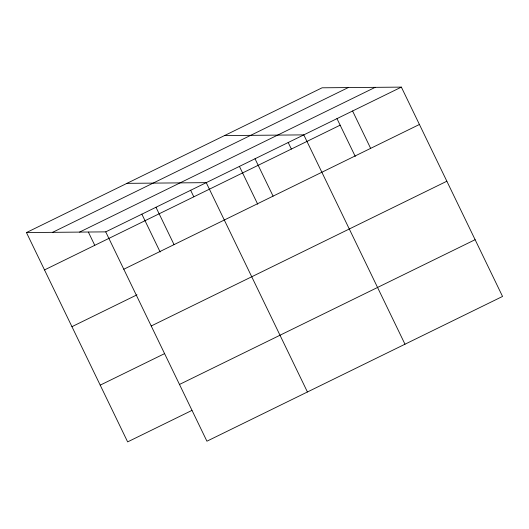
<?xml version="1.0" encoding="UTF-8"?>
<svg xmlns="http://www.w3.org/2000/svg" width="529" height="529" viewBox="0 0 529 529"><rect width="100%" height="100%" fill="white"/><g stroke="black" fill="none" stroke-linecap="round" stroke-linejoin="round"><path stroke-width="0.79" d="M26.45 232.562L322.082 87.801L401.359 87.113L502.55 296.438L206.918 441.199L105.727 231.867L26.45 232.562L127.641 441.887L191.941 410.405M52.609 232.33L348.241 87.576M79.568 232.099L375.193 87.338M105.727 231.867L401.359 87.113M44.515 269.929L340.147 125.168M123.793 269.235L419.418 124.48M71.944 326.677L136.985 294.825M151.221 325.983L446.853 181.222M100.212 385.145L164.512 353.656M179.49 384.451L475.115 239.69M224.521 135.569L303.798 134.882L404.989 344.207M126.967 183.345L206.237 182.65L307.435 391.982M352.579 110.997L370.644 148.365M336.953 118.575L355.27 156.452M288.179 142.46L291.367 149.052M255.018 158.766L273.083 196.133M239.399 166.344L257.709 204.22M190.619 190.228L193.806 196.821M155.982 207.262L174.048 244.629M141.838 214.113L160.148 251.996M88.396 232.132L94.77 245.317"/></g></svg>
